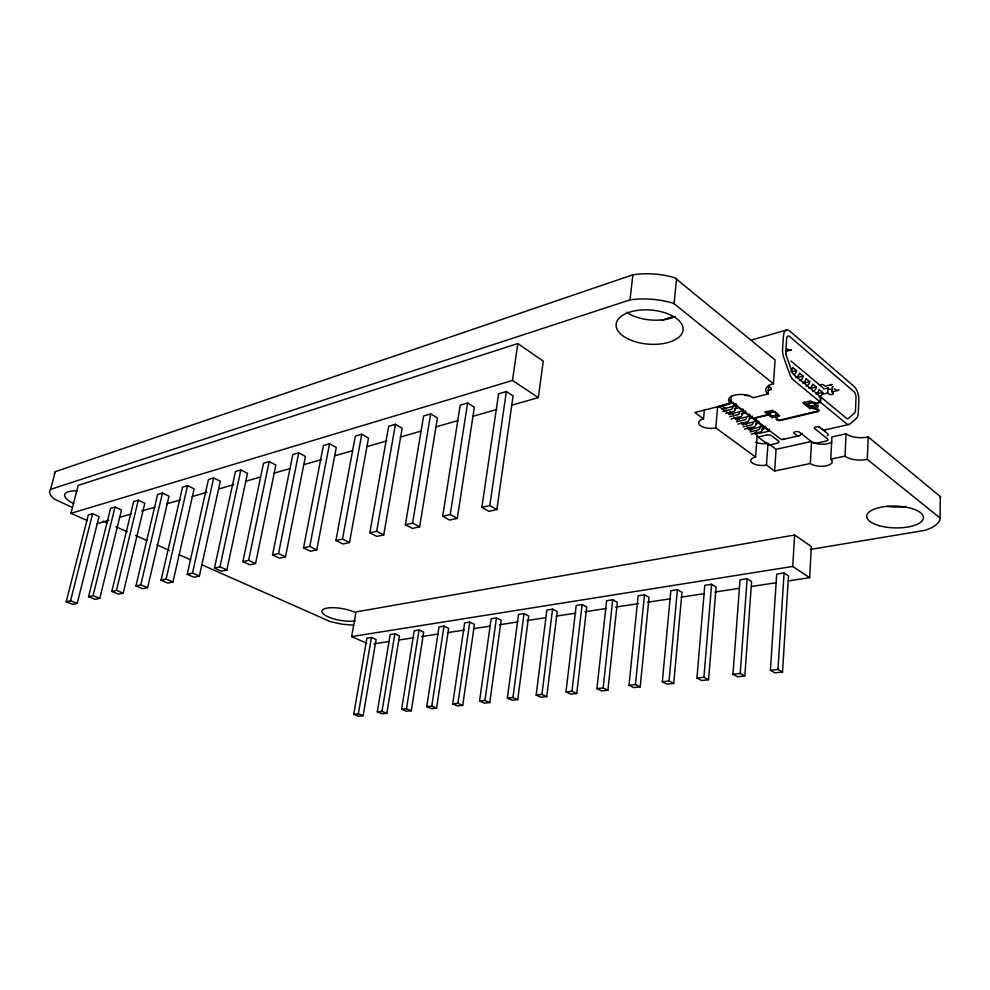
<?xml version="1.0" encoding="UTF-8"?>
<svg xmlns="http://www.w3.org/2000/svg" width="990" height="990" viewBox="0 0 990 990"><rect width="100%" height="100%" fill="white"/><g stroke="black" fill="none" stroke-linecap="round" stroke-linejoin="round"><path stroke-width="1.49" d="M810.377 549.425L924.611 530.417A44.835 17.251 1.5 0 0 940.042 519.007L940.339 496.584L868.23 436.961A16.459 7.202 0.9 0 1 846.104 433.756L831.934 436.912L830.771 459.174A11.781 4.975 2 0 1 826.328 465.795A11.781 4.975 2 0 1 810.303 463.493L774.626 471.03L766.483 465.053A10.37 4.405 3.1 0 1 752.264 462.974A10.37 4.405 3.1 0 1 755.593 457.071L757.202 435.117L754.739 433.261M939.881 517.894L867.29 459.397L868.23 436.961M830.771 459.174L845.027 456.155L846.104 433.756M823.556 389.033L827.974 387.932L827.702 392.968L828.902 393.983A2.463 1.139 1 0 0 832.244 394.453A2.463 1.139 1 0 0 833.196 392.931L831.984 391.916L832.256 386.867L833.221 386.632M788.226 580.907L809.622 577.653L811.367 546.554L794.636 534.996L355.967 611.931L351.611 636.595L366.77 643.252M820.128 402.002L820.425 396.705L793.893 374.752A5.086 2.45 76.3 0 1 792.099 371.881L786.357 355.707A5.099 2.463 76 0 1 785.788 351.896L786.666 338.63A5.086 2.438 75.8 0 1 789.624 336.489L853.85 391.533A4.801 2.19 77.1 0 1 856.028 397.794L855.447 410.504A4.814 2.203 77.3 0 1 854.605 412.929L848.331 418.485A4.851 2.24 77.4 0 1 846.561 418.337L820.933 397.126L820.636 402.41L846.314 423.534A10.68 4.925 77.4 0 0 850.2 423.844L856.461 418.25A10.593 4.839 77.3 0 0 858.28 412.892L858.862 400.22A10.556 4.801 77.1 0 0 854.098 386.459L789.971 331.204A11.187 5.371 75.8 0 0 783.461 335.882L782.558 349.185A11.224 5.408 76 0 0 783.82 357.6L789.587 373.812A11.199 5.383 76.3 0 0 793.547 380.123L820.128 402.002L813.904 403.499L810.736 400.913L802.791 402.856L809.931 408.635L811.726 408.214L817.567 409.662A2.215 1.002 1.5 0 1 817.666 411.073L779.774 420.082A2.166 0.978 2.4 0 1 777.187 419.29L777.583 413.177M810.303 463.493L811.577 441.429L776.086 449.324L769.156 444.114M817.963 404.984L817.864 406.742L814.411 403.92L814.51 402.163M809.931 408.635L810.03 406.89L804.078 402.064M811.726 408.214L811.825 406.457L808.78 405.64A3.873 1.77 1.6 0 1 808.558 403.153L812.864 402.027M776.408 416.679L772.064 417.718L768.562 414.996L768.685 413.275L772.485 412.347A2.772 1.262 2.4 0 1 775.356 412.446A2.772 1.262 2.4 0 1 776.692 413.647L776.123 418.931A3.168 1.423 2.4 0 0 777.645 420.28A3.168 1.423 2.4 0 0 780.9 420.391L817.641 411.679A3.242 1.473 1.5 0 0 819.274 410.38A3.242 1.473 1.5 0 0 817.443 409.068L812.79 407.954L812.889 406.197L816.701 405.281M809.622 577.653L792.718 566.441L794.636 534.996M782.521 672.074L788.498 575.846L784.08 572.962L776.692 574.113L770.406 670.279L774.984 672.854L782.521 672.074L777.967 669.475L770.406 670.279M777.967 669.475L784.08 572.962M774.626 471.03L776.086 449.324M755.593 457.071L715.82 427.89A11.138 5 3.8 0 1 700.462 425.65A11.138 5 3.8 0 1 703.543 418.894L694.832 412.496L730.645 403.437A13.266 6.126 3 0 1 734.704 395.109A13.266 6.126 3 0 1 753.019 397.782L768.042 393.983A16.174 7.549 2 0 1 773.425 383.749L775.083 359.927L674.846 277.782A53.324 28.005 4.4 0 0 632.857 274.799L55.267 471.686L54.215 473.604M772.064 417.718L772.175 415.998L768.685 413.275M769.304 429.091L769.168 431.12L765.48 428.311L765.629 426.282L763.327 426.826M768.042 393.983L768.673 385.147M729.704 400.133L753.291 418.164L768.042 414.6L768.166 412.867L766.025 411.209M766.483 465.053L768.005 443.248A10.308 4.517 2.9 0 1 755.605 442.171M744.814 675.997L740.211 673.472L747.141 578.742L740.037 579.843L732.947 674.24L737.575 676.752L744.814 675.997L751.608 581.551L747.141 578.742M742.314 424.648L756.298 421.295L756.447 419.253M735.558 419.574L749.579 416.159L749.727 414.117M756.298 421.295L752.165 418.139L752.326 416.097M728.739 414.439L742.785 410.974L742.933 408.92M749.579 416.159L745.408 412.979L745.557 410.924M721.834 409.254L735.904 405.727L736.077 403.66M730.645 403.437L731.239 396.21M708.58 679.771L716.116 587.033L711.612 584.286L704.769 585.362L696.948 678.051L701.613 680.501L708.58 679.771L703.927 677.309L696.948 678.051M703.927 677.309L711.612 584.286M715.82 427.89L717.601 406.902M703.543 418.894L704.348 409.835M673.732 683.397L669.042 680.996L677.408 589.632L670.836 590.671L662.335 681.714L667.025 684.102L673.732 683.397L681.962 592.305L677.408 589.632M640.196 686.899L649.056 597.391L644.478 594.792L638.129 595.782L629.009 685.229L633.736 687.567L640.196 686.899L635.469 684.548L629.009 685.229M635.469 684.548L644.478 594.792M773.425 383.749L674.054 303.67L676.578 278.462M607.885 690.265L617.339 602.291L612.736 599.754L606.61 600.707L596.921 688.632L601.673 690.909L607.885 690.265L603.145 687.976L596.921 688.632M603.145 687.976L612.736 599.754M72.208 507.412L53.806 498.861L50.403 494.901L49.5 491.25L50.54 489.394L630.024 299.883L632.857 274.799M576.749 693.507L571.985 691.268L582.108 604.531L576.205 605.459L565.983 691.899L570.76 694.126L576.749 693.507L586.736 607.019L582.108 604.531M546.728 696.626L557.197 611.572L552.556 609.159L546.864 610.05L536.159 695.054L540.936 697.232L546.728 696.626L541.938 694.448L536.159 695.054M541.938 694.448L552.556 609.159M517.745 699.645L512.956 697.517L524.019 613.614L518.513 614.481L507.363 698.099L512.164 700.227L517.745 699.645L528.672 615.978L524.019 613.614M511.582 405.257L538.325 397.609L543.275 361.164L517.807 343.542L78.185 485.372L70.921 513.352L87.355 520.567M489.765 702.566L501.113 620.235L496.448 617.933L491.127 618.762L479.568 701.044L484.37 703.123L489.765 702.566L484.964 700.475L479.568 701.044M484.964 700.475L496.448 617.933M538.325 397.609L512.486 380.469L517.807 343.542M496.832 509.565L513.105 395.938L506.373 391.533L498.589 393.834L481.858 507.375L488.899 511.335L496.832 509.565L489.803 505.568L481.858 507.375M489.803 505.568L506.373 391.533M462.726 705.387L474.457 624.356L469.78 622.091L464.632 622.896L452.702 703.89L457.516 705.92L462.726 705.387L457.912 703.333L452.702 703.89M457.912 703.333L469.78 622.091M436.59 708.11L448.668 628.341L443.99 626.125L439.003 626.905L426.727 706.637L431.541 708.63L436.59 708.11L431.776 706.105L426.727 706.637M457.281 518.413L474.371 407.224L467.614 402.979L460.202 405.17L442.691 516.273L449.732 520.096L457.281 518.413L450.24 514.553L442.691 516.273M431.776 706.105L443.99 626.125M450.24 514.553L467.614 402.979M401.606 709.285L406.482 708.778L419.018 630.036L423.695 632.189L411.296 710.733L406.42 711.253L401.606 709.285L414.204 630.791L419.018 630.036M386.818 713.283L399.514 635.927L394.849 633.81L390.171 634.541L377.289 711.86L382.091 713.778L386.818 713.283L382.016 711.365L377.289 711.86M419.636 526.829L437.432 417.978L430.675 413.882L423.609 415.973L405.393 524.737L412.434 528.437L419.636 526.829L412.595 523.104L405.393 524.737M412.595 523.104L430.675 413.882M382.016 711.365L394.849 633.81M363.12 715.758L376.089 639.552L371.423 637.473L366.894 638.179L353.739 714.359L358.541 716.24L363.12 715.758L358.318 713.864L353.739 714.359M383.749 534.86L402.175 428.249L395.431 424.289L388.674 426.282L369.839 532.806L376.881 536.394L383.749 534.86L376.707 531.246L369.839 532.806M358.318 713.864L371.423 637.473M376.707 531.246L395.431 424.289M349.495 542.52L368.503 438.063L361.758 434.226L355.299 436.132L335.919 540.515L342.936 543.98L349.495 542.52L342.478 539.03L335.919 540.515M342.478 539.03L361.758 434.226M316.788 549.834L336.278 447.443L329.546 443.743L323.371 445.562L303.522 547.878L310.514 551.232L316.788 549.834L309.783 546.455L303.522 547.878M309.783 546.455L329.546 443.743M285.504 556.826L305.427 456.427L298.72 452.838L292.805 454.583L272.535 554.907L279.502 558.162L285.504 556.826L278.524 553.546L272.535 554.907M278.524 553.546L298.72 452.838M255.556 563.52L275.876 465.04L269.181 461.563L263.513 463.233L242.872 561.652L249.814 564.807L255.556 563.52L248.614 560.34L242.872 561.652M248.614 560.34L269.181 461.563M226.871 569.943L247.512 473.307L240.855 469.928L235.422 471.525L214.459 568.099L221.364 571.168L226.871 569.943L219.953 566.849L214.459 568.099M219.953 566.849L240.855 469.928M199.374 576.093L220.3 481.227L213.667 477.947L208.445 479.494L187.209 574.287L194.09 577.269L199.374 576.093L192.481 573.086L187.209 574.287M192.481 573.086L213.667 477.947M172.965 581.996L194.151 488.85L187.556 485.657L182.531 487.142L161.061 580.227L167.892 583.122L172.965 581.996L166.122 579.076L161.061 580.227M166.122 579.076L187.556 485.657M147.609 587.664L169.005 496.176L162.447 493.07L157.62 494.493L135.939 585.932L142.733 588.753L147.609 587.664L140.803 584.83L135.939 585.932M140.803 584.83L162.447 493.07M123.23 593.121L144.812 503.217L138.291 500.21L133.65 501.571L111.796 591.414L118.54 594.161L123.23 593.121L116.474 590.349L111.796 591.414M116.474 590.349L138.291 500.21M99.78 598.356L121.51 510.011L115.038 507.066L110.558 508.39L88.556 596.698L95.263 599.371L99.78 598.356L93.06 595.671L88.556 596.698M93.06 595.671L115.038 507.066M77.195 603.405L99.062 516.545L92.627 513.686L88.308 514.961L66.194 601.771L72.852 604.383L77.195 603.405L70.525 600.794L66.194 601.771M70.525 600.794L92.627 513.686M50.54 489.394L55.267 471.686M756.929 421.035L755.593 425.304A1.931 1.411 -50.1 0 1 753.91 426.938L744.591 429.14M760.568 425.564L759.677 428.398A1.931 1.411 -50 0 1 757.994 430.031L750.024 431.912M763.55 426.084L762.226 430.328A1.931 1.411 -49.9 0 1 760.543 431.962L751.237 434.127M750.247 415.911L748.885 420.206A1.943 1.411 -50.3 0 1 747.202 421.851L737.859 424.104M736.634 405.516L735.261 409.848A1.968 1.411 -50.6 0 1 733.553 411.518L725.521 413.511M743.478 410.751L742.116 415.058A1.955 1.411 -50.4 0 1 740.421 416.716L731.066 419.005M733.528 404.935L732.6 407.831A1.968 1.411 -50.7 0 1 730.905 409.514L722.861 411.518M802.358 433.348L800.192 435.204A10.407 5.074 77.3 0 1 796.195 434.944L794.252 433.434A2.933 1.287 2.2 0 1 794.586 431.937L795.453 431.652A2.933 1.287 2.2 0 1 799.475 432.234L812.196 442.196A3.886 1.683 1.9 0 0 817.493 442.963L825.957 441.095A3.911 1.695 1.7 0 0 827.442 438.805L814.795 428.732A2.97 1.312 1.7 0 1 815.166 427.21L816.057 426.925A2.97 1.312 1.7 0 1 820.128 427.519M661.815 320.339L673.596 316.689M70.921 513.352L512.486 380.469M97.045 523.747L108.937 520.344M119.332 517.374L131.225 513.971M141.62 511.001L154.997 507.177M166.877 503.786L180.254 499.962M192.134 496.559L206.997 492.315M218.877 488.924L233.739 484.667M245.631 481.276L260.481 477.032M273.859 473.208L290.194 468.53M303.571 464.706L321.404 459.62M334.769 455.796L352.601 450.697M367.463 446.453L386.768 440.934M400.146 437.11L420.948 431.157M435.798 426.913L458.085 420.54M472.948 416.295L496.72 409.501M751.311 340.065L786.419 330.091M785.751 351.487L791.394 349.953A6.163 4.368 -47 0 1 787.001 348.591M722.737 405.096L732.018 402.757L735.904 405.727M734.493 408.771L738.565 407.756L742.785 410.974M729.766 416.703L737.785 414.723A1.955 1.411 -50.5 0 0 739.481 413.065M741.337 413.969L745.408 412.979M823.272 394.057L827.702 392.968M831.984 391.916L838.938 390.209A5.928 4.368 -45.5 0 1 834.582 388.785M768.166 412.867L773.041 411.778A3.787 1.708 2.4 0 1 775.356 411.939M813.013 402.522L810.006 403.252A2.846 1.299 1.6 0 0 808.595 404.403A2.846 1.299 1.6 0 0 810.204 405.554L812.889 406.197M736.597 421.827L744.604 419.884A1.955 1.411 -50.3 0 0 746.287 418.238M749.467 418.795L752.165 418.139M768.562 414.996L753.811 418.56L780.058 438.62A10.321 5.111 77.3 0 0 784.092 438.855M814.411 403.92L820.636 402.41M772.175 415.998L776.531 414.946M810.03 406.89L811.825 406.457M777.435 416.431L779.687 415.887L772.472 410.244L764.824 412.1L768.042 414.6M812.79 407.954L817.864 406.742M756.707 421.765L759.008 421.22M743.341 426.888L751.336 424.982A1.943 1.411 -50.2 0 0 753.019 423.349M756.162 423.893L758.86 423.25L762.943 426.368L748.985 429.672M761.446 429.252L765.48 428.311M769.168 431.12L758.687 433.558L756.273 431.751M782.867 439.461L798.98 435.81M824.806 429.945L849.036 424.45M790.936 371.856L796.517 370.668L792.681 367.476A4.084 2.933 -47.5 0 1 791.047 370.681M796.232 377.673L803.175 376.225L799.388 373.069A4.059 2.933 -47.3 0 1 795.675 377.45M802.841 383.13L809.771 381.719L806.033 378.601A4.034 2.933 -47.1 0 1 803.41 382.511M810.748 388.253L816.292 387.139L812.592 384.058A4.022 2.933 -46.9 0 1 808.904 388.389M815.834 393.884L822.74 392.51L819.077 389.466A3.997 2.933 -46.7 0 1 816.49 393.327M768.859 390.295L769.923 390.097A3.081 1.435 2.3 0 0 770.95 388.154L768.846 386.471M749.022 395.431L747.982 395.616A3.032 1.411 2.8 0 1 744.678 394.861M351.611 636.595L792.718 566.441M374.109 643.772L389.392 641.458M398.562 640.06L413.845 637.746M421.48 636.582L438.285 634.033M447.455 632.635L464.273 630.086M473.443 628.687L490.248 626.138M499.418 624.752L517.758 621.968M526.915 620.569L545.255 617.785M555.959 616.164L575.821 613.144M584.991 611.758L606.375 608.504M615.545 607.118L638.476 603.64M647.633 602.242L670.564 598.764M681.256 597.143L704.175 593.666M714.879 592.032L739.32 588.332M751.546 586.476L775.999 582.764M507.363 698.099L512.956 697.517M565.983 691.899L571.985 691.268M662.335 681.714L669.042 680.996M732.947 674.24L740.211 673.472M353.789 625.16L342.379 624.245L330.227 621.596L201.923 564.82M674.054 303.67L672.309 302.99A53.695 27.361 4.6 0 0 630.024 299.883M406.482 708.778L411.296 710.733M103.22 521.136L107.452 523.005M115.917 526.754L127.19 531.741M135.655 535.491L146.941 540.478M156.804 544.846L169.488 550.465M179.363 554.833L190.649 559.82M718.963 406.333L723.9 410.046M726.363 411.902L730.063 414.686M733.763 417.471L737.463 420.255M741.163 423.039L743.639 424.896M747.339 427.692L751.039 430.477M721.413 405.43L726.227 409.068M729.828 411.791L733.442 414.513M737.043 417.236L739.443 419.042M744.257 422.68L746.658 424.487M750.271 427.21L752.672 429.029M741.498 410.157L743.243 411.493M790.973 361.004L823.012 387.783M818.532 426.356L827.714 433.707A3.911 1.708 1.7 0 1 827.195 435.699M827.974 387.932L829.174 388.946A2.45 1.139 1 0 0 832.862 389.318M940.339 496.584L940.5 497.723M867.29 459.397A16.558 7.029 1.2 0 1 845.027 456.155M831.773 442.01A11.707 5.099 1.8 0 1 813.421 442.53M905.689 506.534A28.203 11.199 1.2 0 1 887.151 506.373M675.168 316.528A33.351 17.511 4.4 0 1 626.497 312.221M73.755 503.638A23.389 7.759 13.8 0 1 77.195 490.892M355.373 620.879A19.664 5.965 10 0 1 327.95 616.745A19.664 5.965 10 0 1 327.22 608.07A19.664 5.965 10 0 1 354.643 612.216M816.292 387.139A3.997 2.933 -46.8 0 1 812.617 391.446M822.74 392.51A3.985 2.933 -46.6 0 1 819.077 396.792M809.771 381.719A4.022 2.933 -47 0 1 806.083 386.05M796.517 370.668A4.071 2.933 -47.4 0 1 793.881 374.616M803.175 376.225A4.047 2.933 -47.2 0 1 799.475 380.593M766.854 443.52A5.68 4.22 -49.7 0 1 766.26 442.295M755.519 434.202A5.73 4.22 -50 0 1 755.395 432.717M777.596 414.996A3.156 1.435 2.3 0 1 776.469 413.771M830.412 384.615A5.952 4.368 -45.7 0 0 832.169 384.479L825.215 386.224L823.989 385.197A2.475 1.151 1.1 0 0 821.428 384.59A2.475 1.151 1.1 0 0 819.411 385.494M769.032 390.246A3.081 1.435 2.3 0 1 768.079 390.246M825.994 429.338A10.543 5 77.3 0 1 822.047 429.066M718.282 406.543A5.915 4.208 -50.9 0 0 719.792 406.407L726.4 404.737A3.96 1.832 3.4 0 0 728.207 403.375M785.639 352.972A2.537 1.238 1.6 0 1 785.676 354.21M665.787 319.263A19.515 9.949 3.8 0 1 674.252 316.639M766.433 435.093L759.899 436.602A5.73 4.22 -50 0 1 757.102 436.305L767.844 444.386A5.68 4.22 -49.7 0 0 770.641 444.696L777.162 443.223A3.836 1.671 2.7 0 0 778.462 440.983L771.73 435.86A3.849 1.695 2.8 0 0 766.433 435.093M627.833 338.828A33.586 17.102 4.6 0 0 682.543 332.207A33.586 17.102 4.6 0 0 638.463 310.266A33.586 17.102 4.6 0 0 627.833 338.828M879.318 525.702A28.364 10.915 1.5 0 0 923.398 518.327A28.364 10.915 1.5 0 0 882.597 506.905A28.364 10.915 1.5 0 0 879.318 525.702"/></g></svg>
